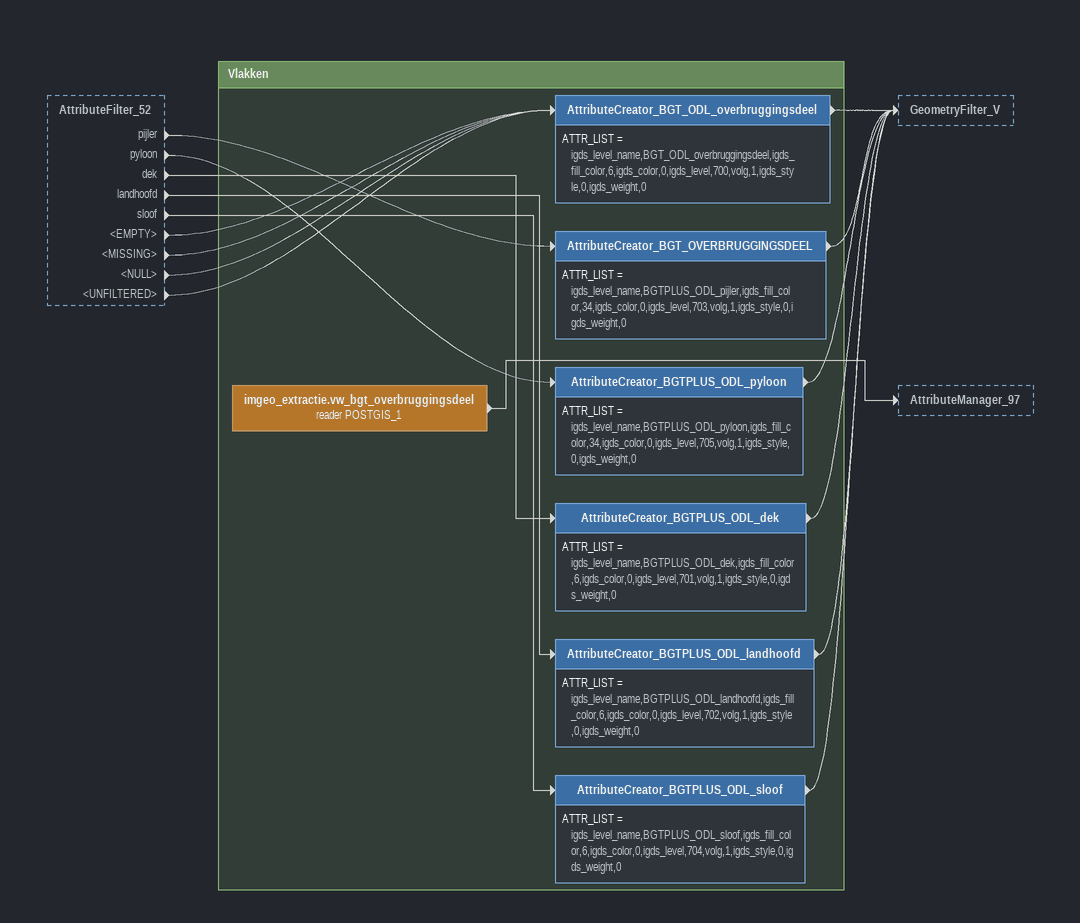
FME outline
AttributeFilter_52 [outside]
    pijler -> AttributeCreator_BGT_OVERBRUGGINGSDEEL
    pyloon -> AttributeCreator_BGTPLUS_ODL_pyloon
    dek -> AttributeCreator_BGTPLUS_ODL_dek
    landhoofd -> AttributeCreator_BGTPLUS_ODL_landhoofd
    sloof -> AttributeCreator_BGTPLUS_ODL_sloof
    <EMPTY> -> AttributeCreator_BGT_ODL_overbruggingsdeel
    <MISSING> -> AttributeCreator_BGT_ODL_overbruggingsdeel
    <NULL> -> AttributeCreator_BGT_ODL_overbruggingsdeel
    <UNFILTERED> -> AttributeCreator_BGT_ODL_overbruggingsdeel

Bookmark: Vlakken
imgeo_extractie.vw_bgt_overbruggingsdeel (reader POSTGIS_1)
    -> AttributeManager_97
AttributeCreator_BGT_ODL_overbruggingsdeel
    ATTR_LIST = igds_level_name,BGT_ODL_overbruggingsdeel,igds_fill_color,6,igds_color,0,igds_level,700,volg,1,igds_style,0,igds_weight,0
    -> GeometryFilter_V
AttributeCreator_BGT_OVERBRUGGINGSDEEL
    ATTR_LIST = igds_level_name,BGTPLUS_ODL_pijler,igds_fill_color,34,igds_color,0,igds_level,703,volg,1,igds_style,0,igds_weight,0
    -> GeometryFilter_V
AttributeCreator_BGTPLUS_ODL_pyloon
    ATTR_LIST = igds_level_name,BGTPLUS_ODL_pyloon,igds_fill_color,34,igds_color,0,igds_level,705,volg,1,igds_style,0,igds_weight,0
    -> GeometryFilter_V
AttributeCreator_BGTPLUS_ODL_dek
    ATTR_LIST = igds_level_name,BGTPLUS_ODL_dek,igds_fill_color,6,igds_color,0,igds_level,701,volg,1,igds_style,0,igds_weight,0
    -> GeometryFilter_V
AttributeCreator_BGTPLUS_ODL_landhoofd
    ATTR_LIST = igds_level_name,BGTPLUS_ODL_landhoofd,igds_fill_color,6,igds_color,0,igds_level,702,volg,1,igds_style,0,igds_weight,0
    -> GeometryFilter_V
AttributeCreator_BGTPLUS_ODL_sloof
    ATTR_LIST = igds_level_name,BGTPLUS_ODL_sloof,igds_fill_color,6,igds_color,0,igds_level,704,volg,1,igds_style,0,igds_weight,0
    -> GeometryFilter_V
